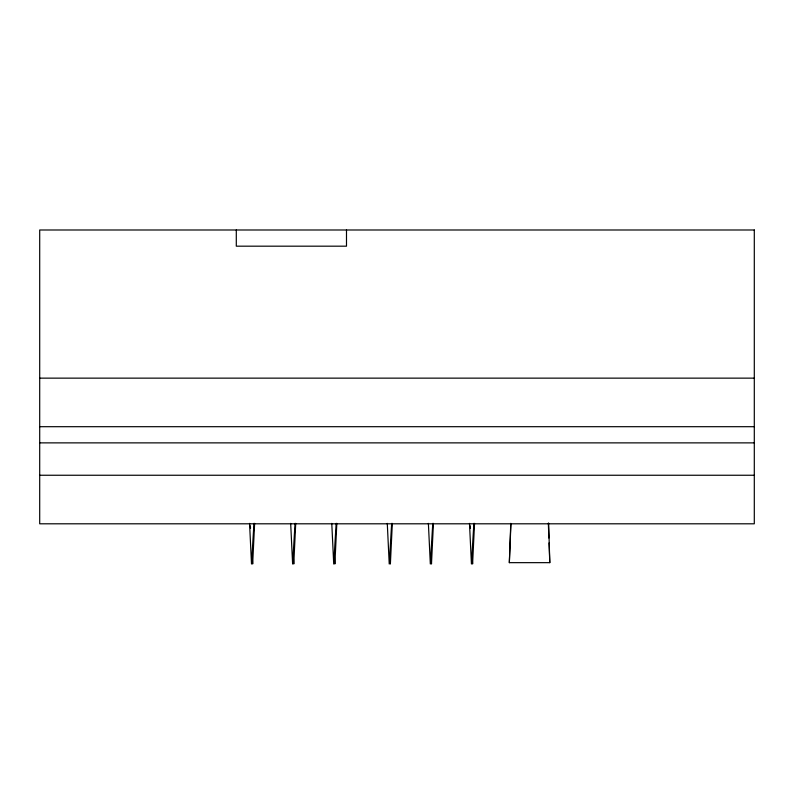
<?xml version="1.0" encoding="UTF-8"?>
<svg xmlns="http://www.w3.org/2000/svg" width="794" height="794" viewBox="0 0 794 794"><rect width="100%" height="100%" fill="white"/><g stroke="black" fill="none" stroke-linecap="round" stroke-linejoin="round"><path stroke-width="1.19" d="M548.634 523.186L549.795 562.658L509.341 562.658L510.78 523.345M509.341 562.658L510.919 524.248M254.616 523.385L252.661 564.008L252.075 554.162M295.715 523.385L293.77 564.008L293.175 554.162M336.825 523.385L334.87 564.008L334.284 554.162M392.325 523.385L390.38 564.008L389.785 554.162M433.425 523.385L431.479 564.008L430.894 554.162M474.534 523.385L472.589 564.008L471.993 554.162M253.951 523.385L251.509 564.008L249.564 523.385M295.05 523.385L292.619 564.008L290.673 523.385M336.16 523.385L333.718 564.008L331.773 523.385M391.66 523.385L389.229 564.008L387.283 523.385M432.77 523.385L430.328 564.008L428.383 523.385M473.869 523.385L471.438 564.008L469.492 523.385M39.7 378.143L754.3 378.143M39.7 426.696L754.3 426.696M39.7 442.873L754.3 442.873M39.7 475.249L754.3 475.249M470.296 525.846L470.445 528.308M250.378 525.846L250.527 528.308M548.336 523.186L548.882 537.995M549.061 542.927L549.795 562.658M346.492 229.992L346.492 246.18L236.294 246.18L236.294 229.992M754.3 229.992L39.7 229.992L39.7 523.802L754.3 523.802L754.3 229.992"/></g></svg>
